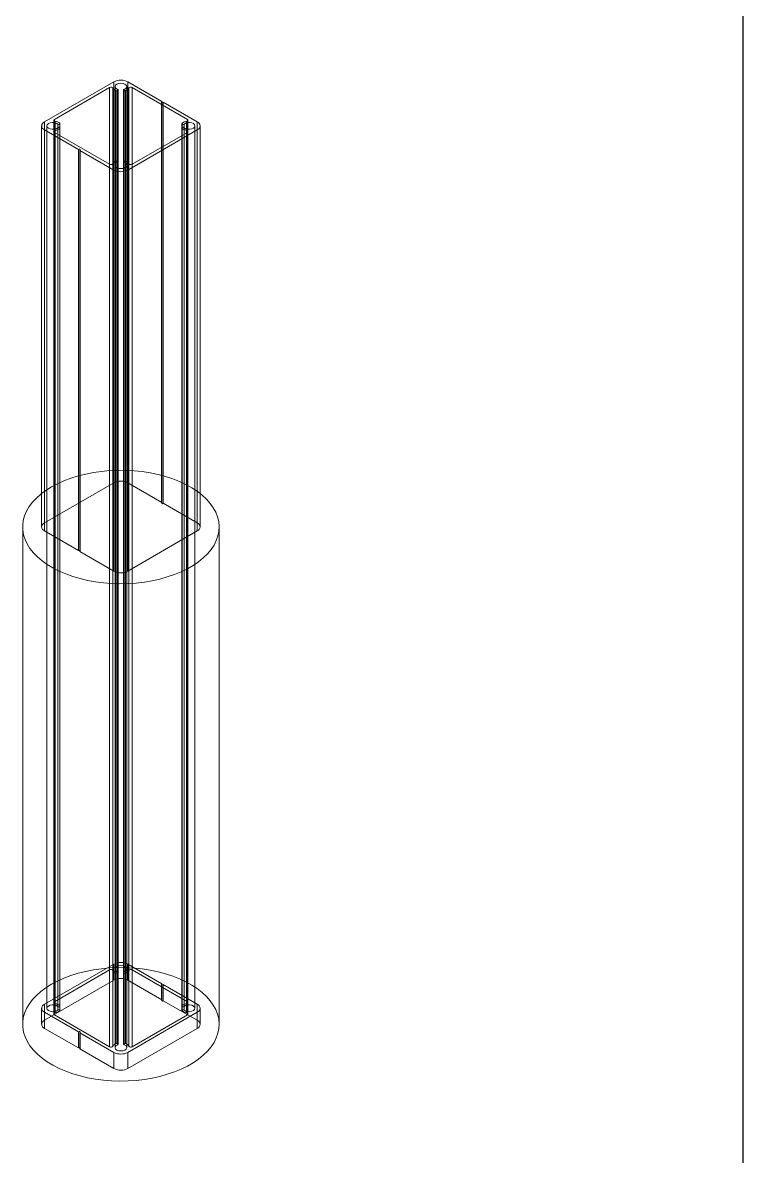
# Model space of a CAD drawing. Header units: inches. Extents: x 0.03 to 2.74, y 0.01 to 1.91.
# Drawn here: x 2.4958 to 2.7365, y 1.0604 to 1.439 of the extents above; entities that cross this region are included whole.
import ezdxf
from ezdxf.lldxf.tags import DXFTag

# ---------------------------------------------------------------- set-up
doc = ezdxf.new("R2010")
doc.units = ezdxf.units.IN
doc.header["$MEASUREMENT"] = 0
doc.layers.add('SLD-0_0', color=7, linetype='Continuous')
tags = doc.linetypes.add('HIDDEN', pattern=[0.0062499999999999995, 0.004166666666666667, -0.002083333333333333]).pattern_tags.tags
tags[6:7] = [DXFTag(74, 4), DXFTag(75, 0), DXFTag(340, '0'), DXFTag(46, 1.0), DXFTag(50, 0.0), DXFTag(44, 0.0), DXFTag(45, 0.0)]
tags[4:5] = [DXFTag(74, 4), DXFTag(75, 0), DXFTag(340, '0'), DXFTag(46, 1.0), DXFTag(50, 0.0), DXFTag(44, 0.0), DXFTag(45, 0.0)]

msp = doc.modelspace()

# ---------------------------------------------------------------- linework, layer by layer
at = {"color": 7, "linetype": 'Continuous', "lineweight": 15}
for p, q in [((2.526253033466095, 1.419292416274223), (2.503053992088584, 1.405899894754822)), ((2.524807015721659, 1.417386246277351), (2.506355933143221, 1.406734663030142)), ((2.527670706632718, 1.392581208307608), (2.527670706632718, 1.416540076898155)), ((2.529475168574975, 1.416540076898155), (2.529475168574975, 1.392581208307608)), ((2.542260372016578, 1.412730080729717), (2.530892841741597, 1.419292416274223)), ((2.550789942064472, 1.406734663030142), (2.532338859486033, 1.417386246277351)), ((2.542260372016578, 1.412462230299329), (2.542260372016578, 1.412730080729717)), ((2.554091883119109, 1.405899894754822), (2.542724352844128, 1.412462230299329)), ((2.508231805305599, 1.403803047180197), (2.508231805305599, 1.405318238025566)), ((2.548914069902093, 1.405318238025566), (2.548914069902093, 1.403803047180197)), ((2.502093056331322, 1.404560642602882), (2.502093056331322, 1.270613659025823)), ((2.503053992088584, 1.403221390450941), (2.514421522363564, 1.396659054906435)), ((2.503053992088584, 1.403221390450941), (2.503053992088584, 1.269274406873883)), ((2.506355933143221, 1.402386622175621), (2.524807015721659, 1.391735038928413)), ((2.508231805305599, 1.401303704226837), (2.508231805305599, 1.403803047180197)), ((2.530892841741597, 1.38982886893154), (2.554091883119109, 1.403221390450942)), ((2.532338859486033, 1.391735038928413), (2.550789942064472, 1.402386622175621)), ((2.548914069902093, 1.403803047180197), (2.548914069902093, 1.401303704226837)), ((2.554091883119109, 1.403221390450942), (2.554091883119109, 1.269274406873883)), ((2.555052818876371, 1.270613659025823), (2.555052818876371, 1.404560642602882)), ((2.514421522363564, 1.396659054906435), (2.514421522363564, 1.262712071329376)), ((2.514885503191115, 1.396391204476047), (2.526253033466095, 1.38982886893154)), ((2.514885503191115, 1.396391204476047), (2.514885503191115, 1.262444220898988)), ((2.526253033466095, 1.38982886893154), (2.526253033466095, 1.255881885354482)), ((2.527670706632718, 1.390425967597696), (2.527670706632718, 1.392581208307608)), ((2.529475168574975, 1.392581208307608), (2.529475168574975, 1.390425967597696)), ((2.530892841741597, 1.38982886893154), (2.530892841741597, 1.255881885354482)), ((2.495764538653715, 1.270613659025823), (2.495764538653715, 1.10451939939027)), ((2.514421522363564, 1.262712071329376), (2.503053992088584, 1.269274406873883)), ((2.554091883119109, 1.269274406873883), (2.530892841741597, 1.255881885354482)), ((2.561381336553977, 1.10451939939027), (2.561381336553977, 1.270613659025823)), ((2.526253033466095, 1.255881885354482), (2.514885503191115, 1.262444220898988))]:
    msp.add_line(p, q, dxfattribs=at)
at = {"color": 8, "linetype": 'Continuous', "lineweight": 15}
for p, q in [((2.524807015721659, 1.417386246277351), (2.524807015721659, 1.391735038928413)), ((2.525899937702474, 1.417226380198378), (2.525899937702474, 1.391894905007385)), ((2.527034336825495, 1.416342622278545), (2.527034336825495, 1.392778662927219)), ((2.530111538382197, 1.416342622278545), (2.530111538382197, 1.392778662927219)), ((2.531245937505219, 1.417226380198378), (2.531245937505219, 1.391894905007385)), ((2.532338859486033, 1.417386246277351), (2.532338859486033, 1.391735038928413)), ((2.506355933143221, 1.406734663030142), (2.506355933143221, 1.406198962169366)), ((2.507479661824785, 1.405187618125103), (2.507479661824785, 1.40393366708066)), ((2.549666213382908, 1.405187618125103), (2.549666213382908, 1.40393366708066)), ((2.550789942064472, 1.406734663030142), (2.550789942064472, 1.406198962169366)), ((2.506632859319935, 1.403017552605413), (2.506632859319935, 1.402226756096649)), ((2.50816373881266, 1.403672427279735), (2.50816373881266, 1.401342998176815)), ((2.548982136395033, 1.403672427279735), (2.548982136395033, 1.401342998176815)), ((2.550513015887757, 1.403017552605413), (2.550513015887757, 1.402226756096649)), ((2.527486866466187, 1.392383753687998), (2.527486866466187, 1.390488189339739)), ((2.529659008741506, 1.392383753687998), (2.529659008741506, 1.390488189339739))]:
    msp.add_line(p, q, dxfattribs=at)
at = {"color": 7, "linetype": 'HIDDEN', "lineweight": 0}
for p, q in [((2.526253033466095, 1.419292416274223), (2.526253033466095, 1.285345432697165)), ((2.526604433666838, 1.417685313691895), (2.526604433666838, 1.391435971513868)), ((2.527486866466186, 1.416737531517765), (2.527486866466186, 1.122054167648236)), ((2.529659008741505, 1.416737531517765), (2.529659008741505, 1.122054167648236)), ((2.530541441540854, 1.391435971513868), (2.530541441540854, 1.417685313691895)), ((2.530892841741597, 1.285345432697165), (2.530892841741597, 1.419292416274223)), ((2.542164278440852, 1.412596155514523), (2.542164278440852, 1.278649171937464)), ((2.542260372016578, 1.278783097152658), (2.542260372016578, 1.412462230299329)), ((2.542724352844128, 1.412462230299329), (2.542724352844128, 1.27851524672227)), ((2.503053992088584, 1.405899894754822), (2.503053992088584, 1.271952911177763)), ((2.506163745991768, 1.406466812599754), (2.506163745991768, 1.402654472606009)), ((2.506355933143221, 1.406198962169366), (2.506355933143221, 1.112051299160613)), ((2.506632859319935, 1.40610373260035), (2.506632859319935, 1.111420368730821)), ((2.50816373881266, 1.405448857926029), (2.50816373881266, 1.1107654940565)), ((2.548982136395033, 1.405448857926029), (2.548982136395033, 1.1107654940565)), ((2.550513015887757, 1.40610373260035), (2.550513015887757, 1.111420368730821)), ((2.550789942064472, 1.406198962169366), (2.550789942064472, 1.112051299160613)), ((2.550982129215924, 1.402654472606009), (2.550982129215924, 1.406466812599754)), ((2.554091883119109, 1.271952911177763), (2.554091883119109, 1.405899894754822)), ((2.503869373116877, 1.404560642602882), (2.503869373116877, 1.109877278733352)), ((2.506163745991768, 1.402654472606009), (2.506163745991768, 1.10797110873648)), ((2.506355933143221, 1.402386622175621), (2.506355933143221, 1.107703258306092)), ((2.506632859319935, 1.402226756096649), (2.506632859319935, 1.108334188735884)), ((2.507479661824785, 1.40393366708066), (2.507479661824785, 1.109250303211131)), ((2.507479661824785, 1.40393366708066), (2.507479661824785, 1.110504254255574)), ((2.50816373881266, 1.401342998176815), (2.50816373881266, 1.108989063410205)), ((2.508231805305599, 1.109119683310668), (2.508231805305599, 1.401303704226837)), ((2.548914069902093, 1.401303704226837), (2.548914069902093, 1.109119683310668)), ((2.548982136395033, 1.401342998176815), (2.548982136395033, 1.108989063410205)), ((2.549666213382908, 1.40393366708066), (2.549666213382908, 1.109250303211131)), ((2.549666213382908, 1.40393366708066), (2.549666213382908, 1.110504254255574)), ((2.550513015887757, 1.402226756096649), (2.550513015887757, 1.108334188735884)), ((2.550789942064472, 1.402386622175621), (2.550789942064472, 1.107703258306092)), ((2.550982129215924, 1.10797110873648), (2.550982129215924, 1.402654472606009)), ((2.553276502090815, 1.109877278733353), (2.553276502090815, 1.404560642602882)), ((2.514981596766841, 1.262578146114182), (2.514981596766841, 1.396525129691241)), ((2.524807015721659, 1.391735038928413), (2.524807015721659, 1.097051675058884)), ((2.524807015721659, 1.391735038928413), (2.524807015721659, 1.122702882407822)), ((2.525899937702474, 1.391894905007385), (2.525899937702474, 1.097211541137856)), ((2.525899937702474, 1.391894905007385), (2.525899937702474, 1.122543016328849)), ((2.526604433666838, 1.391435971513868), (2.526604433666838, 1.096752607644339)), ((2.527034336825495, 1.392778662927219), (2.527034336825495, 1.09809529905769)), ((2.527034336825495, 1.392778662927219), (2.527034336825495, 1.121659258409015)), ((2.527486866466187, 1.390488189339739), (2.527486866466187, 1.097700389818469)), ((2.527670706632718, 1.097897844438079), (2.527670706632718, 1.390425967597696)), ((2.529475168574975, 1.390425967597696), (2.529475168574975, 1.097897844438079)), ((2.529659008741506, 1.390488189339739), (2.529659008741506, 1.097700389818469)), ((2.530111538382198, 1.392778662927219), (2.530111538382198, 1.098095299057689)), ((2.530111538382197, 1.392778662927219), (2.530111538382197, 1.121659258409015)), ((2.530541441540854, 1.096752607644339), (2.530541441540854, 1.391435971513868)), ((2.531245937505219, 1.391894905007385), (2.531245937505219, 1.097211541137856)), ((2.531245937505219, 1.391894905007385), (2.531245937505219, 1.122543016328849)), ((2.532338859486033, 1.391735038928413), (2.532338859486033, 1.097051675058884)), ((2.532338859486033, 1.391735038928413), (2.532338859486033, 1.122702882407822)), ((2.503053992088584, 1.271952911177763), (2.526253033466095, 1.285345432697165)), ((2.530892841741597, 1.285345432697165), (2.542260372016578, 1.278783097152658)), ((2.542724352844128, 1.27851524672227), (2.554091883119109, 1.271952911177763)), ((2.526253033466095, 1.124609052404694), (2.503053992088584, 1.111216530885293)), ((2.526253033466095, 1.119251173061612), (2.526253033466095, 1.124609052404694)), ((2.530892841741597, 1.119251173061612), (2.530892841741597, 1.124609052404694)), ((2.542260372016578, 1.118046716860188), (2.530892841741597, 1.124609052404694)), ((2.524807015721659, 1.122702882407822), (2.506355933143221, 1.112051299160613)), ((2.550789942064472, 1.112051299160613), (2.532338859486033, 1.122702882407822)), ((2.503053992088584, 1.10585865154221), (2.526253033466095, 1.119251173061612)), ((2.530892841741597, 1.119251173061612), (2.542260372016578, 1.112688837517105)), ((2.542164278440852, 1.117912791644993), (2.542164278440852, 1.112554912301911)), ((2.542260372016578, 1.112688837517105), (2.542260372016578, 1.118046716860188)), ((2.542724352844128, 1.112420987086717), (2.542724352844128, 1.117778866429799)), ((2.554091883119109, 1.111216530885293), (2.542724352844128, 1.117778866429799)), ((2.502093056331322, 1.109877278733352), (2.502093056331322, 1.10451939939027)), ((2.503053992088584, 1.10585865154221), (2.503053992088584, 1.111216530885293)), ((2.542724352844128, 1.112420987086717), (2.554091883119109, 1.10585865154221)), ((2.554091883119109, 1.10585865154221), (2.554091883119109, 1.111216530885293)), ((2.555052818876371, 1.10451939939027), (2.555052818876371, 1.109877278733352)), ((2.503053992088584, 1.108538026581412), (2.514421522363564, 1.101975691036906)), ((2.503053992088584, 1.10318014723833), (2.503053992088584, 1.108538026581412)), ((2.506355933143221, 1.107703258306092), (2.524807015721659, 1.097051675058884)), ((2.530892841741597, 1.095145505062011), (2.554091883119109, 1.108538026581412)), ((2.532338859486033, 1.097051675058884), (2.550789942064472, 1.107703258306092)), ((2.554091883119109, 1.10318014723833), (2.554091883119109, 1.108538026581412)), ((2.514421522363564, 1.096617811693823), (2.503053992088584, 1.10318014723833)), ((2.514421522363564, 1.096617811693823), (2.514421522363564, 1.101975691036906)), ((2.514981596766841, 1.096483886478629), (2.514981596766841, 1.101841765821712)), ((2.554091883119109, 1.10318014723833), (2.530892841741597, 1.089787625718929)), ((2.514885503191115, 1.101707840606518), (2.526253033466095, 1.095145505062011)), ((2.514885503191115, 1.096349961263436), (2.514885503191115, 1.101707840606518)), ((2.526253033466095, 1.089787625718929), (2.514885503191115, 1.096349961263436)), ((2.526253033466095, 1.089787625718929), (2.526253033466095, 1.095145505062011)), ((2.530892841741597, 1.089787625718929), (2.530892841741597, 1.095145505062011))]:
    msp.add_line(p, q, dxfattribs=at)
at = {"color": 7, "linetype": 'Continuous', "lineweight": 15, "flags": 128}
for points in [[(2.529659008741505, 1.416737531517765), (2.530173850331373, 1.417024051799823), (2.530477414475855, 1.41739784087604), (2.530529638868086, 1.417809568636302), (2.530323631292153, 1.418204898084039), (2.529886579210322, 1.418531656359127), (2.529276161748858, 1.41874672015295), (2.528572937603846, 1.418821706825922), (2.527869713458835, 1.41874672015295), (2.527259295997371, 1.418531656359127), (2.52682224391554, 1.418204898084039), (2.526616236339606, 1.417809568636302), (2.526668460731837, 1.41739784087604), (2.52697202487632, 1.417024051799823), (2.527486866466186, 1.416737531517765)], [(2.527486866466186, 1.416737531517765), (2.527600535547147, 1.416672515107969), (2.527662452773141, 1.416587336181283), (2.527663191807794, 1.416494962457148), (2.527602640139778, 1.416409456997692), (2.527490016211647, 1.41634383723401), (2.527342465995521, 1.416308093180277), (2.527182452674257, 1.416307666544653), (2.527034336825495, 1.416342622278545)], [(2.530111538382197, 1.416342622278545), (2.529963422533435, 1.416307666544653), (2.529803409212172, 1.416308093180277), (2.529655858996045, 1.41634383723401), (2.529543235067914, 1.416409456997692), (2.529482683399898, 1.416494962457148), (2.529483422434551, 1.416587336181283), (2.529545339660546, 1.416672515107969), (2.529659008741505, 1.416737531517765)], [(2.507479661824785, 1.405187618125103), (2.506983340361399, 1.405484829848604), (2.506335848532987, 1.405660073699043), (2.505622637855465, 1.40569022219895), (2.504937832966221, 1.405571296556767), (2.504371809702175, 1.405318991760385), (2.503999267918727, 1.404966605260639), (2.503869373116877, 1.404560642602882), (2.503999267918727, 1.404154679945125), (2.504371809702175, 1.403802293445379), (2.504937832966221, 1.403549988648997), (2.505622637855466, 1.403431063006814), (2.506335848532987, 1.40346121150672), (2.506983340361399, 1.403636455357159), (2.507479661824785, 1.40393366708066)], [(2.549666213382908, 1.40393366708066), (2.550162534846294, 1.403636455357159), (2.550810026674705, 1.40346121150672), (2.551523237352227, 1.403431063006814), (2.552208042241471, 1.403549988648997), (2.552774065505518, 1.403802293445379), (2.553146607288966, 1.404154679945125), (2.553276502090815, 1.404560642602882), (2.553146607288966, 1.404966605260639), (2.552774065505518, 1.405318991760385), (2.552208042241471, 1.405571296556767), (2.551523237352227, 1.40569022219895), (2.550810026674705, 1.405660073699043), (2.550162534846294, 1.405484829848604), (2.549666213382908, 1.405187618125103)], [(2.527486866466187, 1.392383753687998), (2.52697202487632, 1.392097233405941), (2.526668460731837, 1.391723444329723), (2.526616236339606, 1.391311716569462), (2.52682224391554, 1.390916387121725), (2.527259295997371, 1.390589628846636), (2.527869713458835, 1.390374565052813), (2.528572937603847, 1.390299578379842), (2.529276161748858, 1.390374565052813), (2.529886579210322, 1.390589628846636), (2.530323631292153, 1.390916387121725), (2.530529638868086, 1.391311716569462), (2.530477414475855, 1.391723444329723), (2.530173850331373, 1.392097233405941), (2.529659008741506, 1.392383753687998)], [(2.527034336825495, 1.392778662927219), (2.527182452674257, 1.39281361866111), (2.527342465995521, 1.392813192025487), (2.527490016211647, 1.392777447971753), (2.527602640139778, 1.392711828208071), (2.527663191807795, 1.392626322748616), (2.527662452773141, 1.392533949024481), (2.527600535547147, 1.392448770097795), (2.527486866466187, 1.392383753687998)], [(2.529659008741506, 1.392383753687998), (2.529545339660546, 1.392448770097795), (2.529483422434551, 1.392533949024481), (2.529482683399899, 1.392626322748616), (2.529543235067914, 1.392711828208071), (2.529655858996045, 1.392777447971753), (2.529803409212172, 1.392813192025487), (2.529963422533435, 1.39281361866111), (2.530111538382198, 1.392778662927219)], [(2.555052818876371, 1.281795871462911), (2.55570812704855, 1.281259453881518), (2.557156067889942, 1.279911319943759), (2.558403518609328, 1.278497969595021), (2.559441729236203, 1.27702931647251), (2.560263417468974, 1.275515662122654), (2.560862819755068, 1.273967623743157), (2.561235731718121, 1.272396059710989), (2.561379537648647, 1.270811993418668), (2.561293228851368, 1.269226535953084), (2.560977410720485, 1.267650808159209), (2.56043429849327, 1.266095862635357), (2.559667701711772, 1.264572606207153), (2.558682997501615, 1.263091723423981), (2.557487092855322, 1.261663601614552), (2.556088376184733, 1.260298258027257), (2.554496658482314, 1.25900526956636), (2.5527231045041, 1.257793705616906), (2.550780154456952, 1.256672064429491), (2.548681436739443, 1.255648213511148), (2.546441672348434, 1.254729334440433), (2.54407657162186, 1.253921872493812), (2.541602724041995, 1.253231491436682), (2.539037481872155, 1.252663033796119), (2.536398838443038, 1.252220486894036), (2.533705301942436, 1.251906954878981), (2.530975765593598, 1.251724636952769), (2.52822937513284, 1.251674811944655), (2.525485394515968, 1.251757829341273), (2.52276307079546, 1.251973106835232), (2.52008149911623, 1.252319134409591), (2.517459488776901, 1.252793484929535), (2.51491543129609, 1.253392831166986), (2.512467171409123, 1.25411296913872), (2.510131881900036, 1.254948847594282), (2.507925943146831, 1.255894603446886), (2.505864828224896, 1.256943602898748), (2.5039629943745, 1.258088487972421), (2.502233781593639, 1.259321228121709), (2.500689319067531, 1.26063317656019), (2.499340440091105, 1.262015130912201), (2.498196606081208, 1.263457397760894), (2.49726584021158, 1.264949860640595), (2.496554671136039, 1.266482050996534), (2.496068087194678, 1.268043221614243), (2.495809501424234, 1.269622422003537), (2.495780727618094, 1.271208575208339), (2.495981967603833, 1.272790555503568), (2.496411809827543, 1.274357266434103), (2.497067239254865, 1.275897718648448), (2.497943658519293, 1.277401106981131), (2.499034920169391, 1.278856886243183), (2.500333369788756, 1.280254845189055), (2.501829899686243, 1.281585178141176), (2.502093056331322, 1.281795871462911)], [(2.561381336553977, 1.10451939939027), (2.561293228851368, 1.103132276317531), (2.560977410720485, 1.101556548523656), (2.56043429849327, 1.100001602999805), (2.559667701711772, 1.0984783465716), (2.558682997501615, 1.096997463788428), (2.557487092855322, 1.095569341979), (2.556088376184733, 1.094203998391704), (2.554496658482314, 1.092911009930808), (2.5527231045041, 1.091699445981353), (2.550780154456952, 1.090577804793939), (2.548681436739443, 1.089553953875596), (2.546441672348434, 1.08863507480488), (2.54407657162186, 1.087827612858259), (2.541602724041995, 1.087137231801129), (2.539037481872155, 1.086568774160566), (2.536398838443038, 1.086126227258483), (2.533705301942436, 1.085812695243428), (2.530975765593598, 1.085630377317216), (2.52822937513284, 1.085580552309102), (2.525485394515968, 1.08566356970572), (2.52276307079546, 1.08587884719968), (2.52008149911623, 1.086224874774038), (2.517459488776901, 1.086699225293982), (2.51491543129609, 1.087298571531434), (2.512467171409123, 1.088018709503167), (2.510131881900036, 1.08885458795873), (2.507925943146831, 1.089800343811333), (2.505864828224896, 1.090849343263195), (2.5039629943745, 1.091994228336868), (2.502233781593639, 1.093226968486157), (2.500689319067531, 1.094538916924637), (2.499340440091105, 1.095920871276648), (2.498196606081208, 1.097363138125341), (2.49726584021158, 1.098855601005042), (2.496554671136039, 1.100387791360981), (2.496068087194678, 1.10194896197869), (2.495809501424234, 1.103528162367984), (2.495764538653715, 1.10451939939027)]]:
    msp.add_lwpolyline(points, dxfattribs=at)
at = {"color": 7, "linetype": 'HIDDEN', "lineweight": 0, "flags": 128}
for points in [[(2.505373896226335, 1.284006180545224), (2.50739650427957, 1.285079868404777), (2.509567649797328, 1.286052086199493), (2.511872103753769, 1.286916014520081), (2.514293702060135, 1.287665593530102), (2.516815458944224, 1.288295565471375), (2.519419686093373, 1.288801511543364), (2.522088116725266, 1.289179882897896), (2.524802033716285, 1.289428025531779), (2.527542400888684, 1.289544198902727), (2.530289996535702, 1.289527588138012), (2.533025548248017, 1.289378309750215), (2.535729868095859, 1.289097410819968), (2.538383987218547, 1.288686861651444), (2.540969288877418, 1.288149541952078), (2.543467639038871, 1.2874892206335), (2.545861513571585, 1.286710529375318), (2.54813412116571, 1.28581893013722), (2.55026952111184, 1.284820676847247), (2.552252735113635, 1.283722771534985), (2.55406985234981, 1.282532915217357), (2.555052818876371, 1.281795871462911)], [(2.502093056331322, 1.281795871462911), (2.503514012779875, 1.282838553769727), (2.505373896226335, 1.284006180545224)], [(2.514885503191115, 1.262444220898988), (2.514956622860185, 1.262505666310008), (2.514981596766841, 1.262578146114182), (2.514956622860185, 1.262650625918357), (2.514885503191115, 1.262712071329376)], [(2.505373896226335, 1.117911920909672), (2.50739650427957, 1.118985608769224), (2.509567649797328, 1.11995782656394), (2.511872103753769, 1.120821754884528), (2.514293702060135, 1.12157133389455), (2.516815458944224, 1.122201305835822), (2.519419686093373, 1.122707251907811), (2.522088116725266, 1.123085623262343), (2.524802033716285, 1.123333765896226), (2.527542400888684, 1.123449939267174), (2.530289996535702, 1.123433328502459), (2.533025548248017, 1.123284050114662), (2.535729868095859, 1.123003151184416), (2.538383987218547, 1.122592602015891), (2.540969288877418, 1.122055282316526), (2.543467639038871, 1.121394960997947), (2.545861513571585, 1.120616269739765), (2.54813412116571, 1.119724670501667), (2.55026952111184, 1.118726417211694), (2.552252735113635, 1.117628511899433), (2.55406985234981, 1.116438655581804), (2.55570812704855, 1.115165194245965), (2.557156067889942, 1.113817060308206), (2.558403518609328, 1.112403709959469), (2.559441729236203, 1.110935056836957), (2.560263417468974, 1.109421402487101), (2.560862819755068, 1.107873364107605), (2.561235731718121, 1.106301800075437), (2.561379537648647, 1.104717733783115), (2.561381336553977, 1.10451939939027)], [(2.529659008741505, 1.122054167648236), (2.530173850331373, 1.122340687930294), (2.530477414475855, 1.122714477006511), (2.530529638868086, 1.123126204766773), (2.530323631292153, 1.12352153421451), (2.529886579210322, 1.123848292489598), (2.529276161748858, 1.124063356283421), (2.528572937603846, 1.124138342956393), (2.527869713458835, 1.124063356283421), (2.527259295997371, 1.123848292489598), (2.52682224391554, 1.12352153421451), (2.526616236339606, 1.123126204766773), (2.526668460731837, 1.122714477006511), (2.52697202487632, 1.122340687930294), (2.527486866466186, 1.122054167648236)], [(2.527486866466186, 1.122054167648236), (2.527600535547147, 1.121989151238439), (2.527662452773141, 1.121903972311754), (2.527663191807794, 1.121811598587618), (2.527602640139778, 1.121726093128163), (2.527490016211647, 1.121660473364481), (2.527342465995521, 1.121624729310748), (2.527182452674257, 1.121624302675124), (2.527034336825495, 1.121659258409015)], [(2.530111538382197, 1.121659258409015), (2.529963422533435, 1.121624302675124), (2.529803409212172, 1.121624729310748), (2.529655858996045, 1.121660473364481), (2.529543235067914, 1.121726093128163), (2.529482683399898, 1.121811598587619), (2.529483422434551, 1.121903972311754), (2.529545339660546, 1.121989151238439), (2.529659008741505, 1.122054167648236)], [(2.495764538653715, 1.10451939939027), (2.495780727618094, 1.105114315572786), (2.495981967603833, 1.106696295868015), (2.496411809827543, 1.108263006798551), (2.497067239254865, 1.109803459012895), (2.497943658519293, 1.111306847345579), (2.499034920169391, 1.11276262660763), (2.500333369788756, 1.114160585553503), (2.501829899686243, 1.115490918505623), (2.503514012779875, 1.116744294134174), (2.505373896226335, 1.117911920909672)], [(2.507479661824785, 1.110504254255574), (2.506983340361399, 1.110801465979075), (2.506335848532987, 1.110976709829514), (2.505622637855465, 1.111006858329421), (2.504937832966221, 1.110887932687238), (2.504371809702175, 1.110635627890855), (2.503999267918727, 1.110283241391109), (2.503869373116877, 1.109877278733352), (2.503999267918727, 1.109471316075595), (2.504371809702175, 1.10911892957585), (2.504937832966221, 1.108866624779467), (2.505622637855466, 1.108747699137284), (2.506335848532987, 1.108777847637191), (2.506983340361399, 1.10895309148763), (2.507479661824785, 1.109250303211131)], [(2.549666213382908, 1.109250303211131), (2.550162534846294, 1.10895309148763), (2.550810026674705, 1.108777847637191), (2.551523237352227, 1.108747699137284), (2.552208042241471, 1.108866624779467), (2.552774065505518, 1.10911892957585), (2.553146607288966, 1.109471316075596), (2.553276502090815, 1.109877278733353), (2.553146607288966, 1.11028324139111), (2.552774065505518, 1.110635627890855), (2.552208042241471, 1.110887932687238), (2.551523237352227, 1.111006858329421), (2.550810026674705, 1.110976709829514), (2.550162534846294, 1.110801465979075), (2.549666213382908, 1.110504254255574)], [(2.527034336825495, 1.09809529905769), (2.527182452674257, 1.098130254791581), (2.527342465995521, 1.098129828155957), (2.527490016211647, 1.098094084102224), (2.527602640139778, 1.098028464338542), (2.527663191807795, 1.097942958879087), (2.527662452773141, 1.097850585154951), (2.527600535547147, 1.097765406228266), (2.527486866466187, 1.097700389818469)], [(2.529659008741506, 1.097700389818469), (2.529545339660546, 1.097765406228266), (2.529483422434551, 1.097850585154951), (2.529482683399899, 1.097942958879087), (2.529543235067914, 1.098028464338542), (2.529655858996045, 1.098094084102224), (2.529803409212172, 1.098129828155957), (2.529963422533435, 1.098130254791581), (2.530111538382198, 1.098095299057689)], [(2.527486866466187, 1.097700389818469), (2.52697202487632, 1.097413869536412), (2.526668460731837, 1.097040080460194), (2.526616236339606, 1.096628352699932), (2.52682224391554, 1.096233023252196), (2.527259295997371, 1.095906264977107), (2.527869713458835, 1.095691201183284), (2.528572937603847, 1.095616214510313), (2.529276161748858, 1.095691201183284), (2.529886579210322, 1.095906264977107), (2.530323631292153, 1.096233023252196), (2.530529638868086, 1.096628352699932), (2.530477414475855, 1.097040080460194), (2.530173850331373, 1.097413869536412), (2.529659008741506, 1.097700389818469)]]:
    msp.add_lwpolyline(points, dxfattribs=at)
at = {"color": 7, "linetype": 'Continuous', "lineweight": 15}
for centre, radius, start, end in [((2.528572937603846, 1.414815017701534), 0.005042722794986683, 62.60967223660151, 117.390327763394), ((2.525255360333678, 1.416635542131779), 0.000874396709340599, 42.50926262232568, 120.8470044996101), ((2.527655707683792, 1.418310160258449), 0.002063324367594145, 211.6856925880578, 252.4732910076443), ((2.529490167523897, 1.418310160258454), 0.002063324367599631, 287.5267089924261, 328.3143074118971), ((2.531890514874014, 1.41663554213178), 0.000874396709339206, 59.15299550039509, 137.490737377719), ((2.542492362430353, 1.412596155514522), 0.000267872199655925, 150.0026882662994, 330.0026882664173), ((2.503562282858912, 1.404560642602882), 0.001432464950244119, 110.7834207994886, 249.2165792005154), ((2.506541168454261, 1.40643972694523), 0.0003482806549889442, 122.1309733601927, 285.2640137055093), ((2.506198593298699, 1.402971781622736), 0.003161914594573626, 51.57388396775368, 82.10588877232935), ((2.507797953952311, 1.405380419755722), 0.000372132163639408, 211.2048815299856, 10.59748692205485), ((2.549347921255381, 1.405380419755723), 0.0003721321636399028, 169.4025130780039, 328.7951184700221), ((2.550947281908994, 1.402971781622736), 0.003161914594573876, 97.8941112276866, 128.4261160322589), ((2.550604706753431, 1.40643972694523), 0.0003482806549893295, 254.7359862943609, 57.86902663972605), ((2.55358359234878, 1.404560642602882), 0.001432464950244119, 290.7834207994862, 69.21657920051142), ((2.506541168454261, 1.402681558260533), 0.0003482806549889442, 74.73598629449148, 237.8690266398081), ((2.506198593298699, 1.406149503583024), 0.003161914594570707, 277.8941112276707, 308.4261160322758), ((2.507797953952311, 1.403740865450041), 0.0003721321636389334, 349.4025130779124, 148.7951184700675), ((2.549347921255381, 1.403740865450041), 0.000372132163639684, 31.20488152998483, 190.5974869219633), ((2.550947281908996, 1.406149503583032), 0.003161914594578909, 231.5738839677629, 262.1058887722865), ((2.550604706753431, 1.402681558260533), 0.0003482806549891804, 302.1309733602553, 105.2640137056495), ((2.514653512777339, 1.396525129691241), 0.000267872199655814, 330.0026882663761, 150.0026882663406), ((2.525255360333679, 1.392485743073983), 0.0008743967093394922, 239.1529955003135, 317.4907373777091), ((2.527655707683793, 1.390811124947313), 0.002063324367595471, 107.5267089923708, 148.3143074119297), ((2.528572937603846, 1.394306267504228), 0.00504272279498471, 242.6096722365952, 297.3903277634109), ((2.529490167523896, 1.390811124947309), 0.002063324367600736, 31.68569258810644, 72.47329100754504), ((2.531890514874013, 1.392485743073983), 0.0008743967093387285, 222.5092626222907, 300.8470044996531), ((2.503734975827683, 1.27077739385817), 0.001650063249653096, 185.6947992512189, 245.6253417063956), ((2.55341089938001, 1.270777393858169), 0.001650063249651702, 294.3746582936047, 354.3052007488088), ((2.514653512777339, 1.262264331472106), 0.0005042722795002483, 62.6096722367166, 117.3903277633282), ((2.528572937603847, 1.26035928392717), 0.005042722794985697, 242.6096722365965, 297.3903277634006)]:
    msp.add_arc(centre, radius, start, end, dxfattribs=at)
at = {"color": 7, "linetype": 'HIDDEN', "lineweight": 0}
for centre, radius, start, end in [((2.528572937603846, 1.280868034124475), 0.005042722794986288, 62.60967223659919, 117.3903277633963), ((2.542492362430353, 1.278649171937464), 0.000267872199655925, 150.0026882662994, 330.002688266335), ((2.503734975827683, 1.270449924193476), 0.00165006324965356, 114.374658293616, 174.3052007487758), ((2.553410899380011, 1.270449924193477), 0.001650063249650949, 5.694799251188897, 65.62534170643511), ((2.528572937603847, 1.120131653832005), 0.00504272279498609, 62.60967223660251, 117.390327763402), ((2.525255360333678, 1.121952178262251), 0.0008743967093401334, 42.50926262230423, 120.8470044996325), ((2.527655707683793, 1.123626796388921), 0.002063324367595338, 211.6856925880723, 252.4732910076418), ((2.529490167523896, 1.123626796388925), 0.002063324367600776, 287.5267089924286, 328.3143074118827), ((2.531890514874014, 1.121952178262252), 0.0008743967093390559, 59.15299550038018, 137.4907373777298), ((2.528572937603846, 1.114773774488923), 0.005042722794985697, 62.60967223659571, 117.3903277633998), ((2.542492362430353, 1.117912791644993), 0.000267872199655814, 150.0026882663406, 330.002688266335), ((2.503562282858911, 1.109877278733352), 0.001432464950243754, 110.783420799472, 249.2165792005257), ((2.506541168454261, 1.111756363075701), 0.0003482806549893098, 122.1309733602121, 285.2640137054901), ((2.506198593298699, 1.108288417753207), 0.003161914594573626, 51.57388396775368, 82.10588877232935), ((2.507797953952311, 1.110697055886193), 0.0003721321636392929, 211.2048815299564, 10.59748692205485), ((2.507797953952311, 1.109057501580512), 0.0003721321636389334, 349.4025130779124, 148.7951184700967), ((2.542492362430353, 1.112554912301911), 0.000267872199655814, 150.0026882663406, 330.0026882663761), ((2.549347921255381, 1.110697055886194), 0.0003721321636399028, 169.4025130780375, 328.7951184700221), ((2.549347921255381, 1.109057501580512), 0.0003721321636397248, 31.20488152992635, 190.5974869219969), ((2.550947281908994, 1.108288417753207), 0.003161914594573528, 97.89411122768715, 128.4261160322639), ((2.550604706753431, 1.111756363075701), 0.0003482806549893295, 254.7359862943609, 57.86902663972605), ((2.553583592348781, 1.109877278733352), 0.001432464950243754, 290.7834207994759, 69.21657920052803), ((2.503562282858912, 1.10451939939027), 0.001432464950244119, 110.7834207994854, 249.2165792005091), ((2.506541168454262, 1.107998194391004), 0.0003482806549891804, 74.73598629457157, 237.8690266397463), ((2.506198593298699, 1.111466139713496), 0.003161914594571146, 277.8941112276696, 308.4261160322683), ((2.550947281908996, 1.111466139713504), 0.003161914594579779, 231.5738839677753, 262.1058887722887), ((2.550604706753431, 1.107998194391004), 0.0003482806549893295, 302.1309733602553, 105.2640137056399), ((2.55358359234878, 1.10451939939027), 0.001432464950244119, 290.7834207994925, 69.21657920051457), ((2.514653512777339, 1.101841765821711), 0.000267872199655925, 330.0026882663761, 150.0026882662994), ((2.527655707683794, 1.096127761077782), 0.002063324367596798, 107.526708992385, 148.3143074119112), ((2.529490167523897, 1.096127761077781), 0.002063324367598603, 31.68569258810087, 72.47329100757909), ((2.514653512777339, 1.096483886478629), 0.000267872199655814, 330.0026882663761, 150.0026882663406), ((2.525255360333679, 1.097802379204455), 0.0008743967093406361, 239.1529955003582, 317.4907373776447), ((2.528572937603846, 1.099622903634701), 0.005042722794986872, 242.6096722366091, 297.3903277633993), ((2.531890514874014, 1.097802379204454), 0.000874396709339506, 222.5092626223032, 300.8470044996058), ((2.528572937603847, 1.094265024291618), 0.005042722794986288, 242.6096722366, 297.3903277633971)]:
    msp.add_arc(centre, radius, start, end, dxfattribs=at)
at = {"layer": 'SLD-0_0'}
msp.add_line((2.736454971000843, 0.01017576541099507), (2.736454971000843, 1.906535896556241), dxfattribs=at)

doc.saveas('drawing.dxf')
